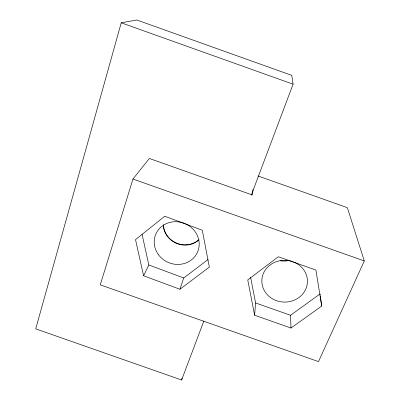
<?xml version="1.0" encoding="UTF-8"?>
<svg xmlns="http://www.w3.org/2000/svg" width="400" height="400" viewBox="0 0 400 400"><rect width="100%" height="100%" fill="white"/><g stroke="black" fill="none" stroke-linecap="round" stroke-linejoin="round"><path stroke-width="0.6" d="M320.395 296.36L321.705 306.045L290.985 328.035L254.615 315.225L255.575 302.95L250.64 277.37M253.065 189.505L252.32 194.985L149.325 158.46L132.98 179.04L100.245 284.845L318.49 361.605L364.285 260.94L347.365 207.68L257.99 175.95M251.24 195.26L293.095 84.18L291.77 75.37L136.815 20L121.225 22.8L35.715 328.87L181.63 380L182.09 378.19M179.91 289.255L209.34 267.115L202.29 230.255L164.76 216.24L135.515 239.62L143.6 275.77L179.91 289.255L183.73 277.96L208.095 259.515M181.63 380L203.88 320.955M143.6 275.77L148.815 264.98L142.06 234.275M255.575 302.95L290.55 315.28L319.57 294.3M132.98 179.04L364.285 260.94M121.225 22.8L293.095 84.18M148.815 264.98L183.73 277.96M254.615 315.225L247.76 279.95L278.31 256.755L315.905 270.045L321.705 306.045M320.07 293.94L320.23 295.15M290.55 315.28L290.985 328.035M198.065 240.385A21.05 19.79 22.5 0 1 176.085 242.875A21.05 19.79 22.5 0 1 163.4 224.845M293.295 261.87A22.81 20.915 1.8 0 1 298.74 297.69A22.81 20.915 1.8 0 1 262.095 284.225A22.81 20.915 1.8 0 1 292.74 261.665M288.15 260.645A19.735 18.455 -0.3 0 1 280.25 260.745M199.055 239.725A21.075 19.81 22.5 0 1 176.51 243.39A21.075 19.81 22.5 0 1 163.255 224.805M158.42 254.625A22.715 21.14 22.1 0 0 197.2 252.855A22.715 21.14 22.1 0 0 174.51 221.725A22.715 21.14 22.1 0 0 158.42 254.625"/></g></svg>
